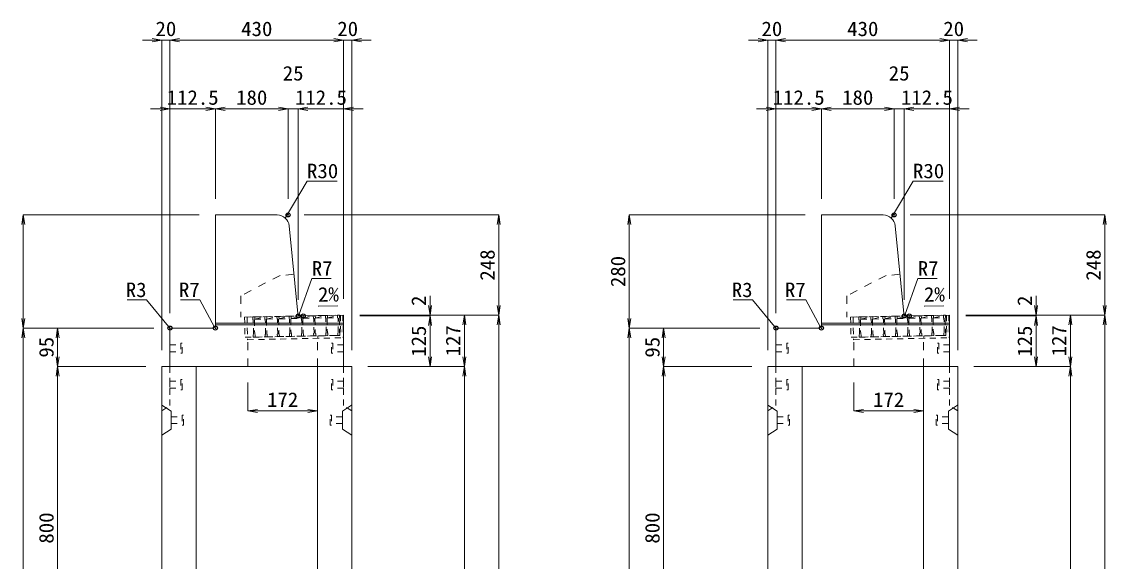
# Model space of a CAD drawing. Units: millimetres at full size; some dimension numbers follow another scale. Extents: x -18734 to 51600, y -18820 to 17820.
# Drawn here: x 19818 to 22503, y 10618 to 11953 of the extents above; entities that cross this region are included whole.
import ezdxf
from ezdxf.enums import TextEntityAlignment as Align

# ---------------------------------------------------------------- set-up
doc = ezdxf.new("R2010")
doc.units = ezdxf.units.MM
doc.header["$LTSCALE"] = 20
doc.header["$PDMODE"] = 32
doc.header["$PDSIZE"] = 10
doc.linetypes.add('USER1', pattern=[2, 1, -1])
doc.linetypes.add('USER2', pattern=[1.35, 0.75, -0.6])
for name, color, linetype, lineweight in [('インサート', 3, 'USER2', 9), ('グレーチング', 7, 'USER2', 5), ('受枠', 3, 'USER2', 9), ('寸法線', 7, 'Continuous', 13), ('引出線', 4, 'Continuous', 13), ('本体', 2, 'Continuous', 13), ('目地', 132, 'Continuous', 5)]:
    doc.layers.add(name, color=color, linetype=linetype, lineweight=lineweight)
doc.layers.add('作業エリア', color=11, linetype='Continuous')
doc.styles.add('ＭＳ 明朝', font='')
doc.styles.get('ＭＳ 明朝').set_extended_font_data('MS Mincho')

# ---------------------------------------------------------------- blocks, each defined once
blk = doc.blocks.new('open_arrow')
at = {"color": 0, "linetype": 'Continuous', "lineweight": -2}
blk.add_lwpolyline([(7.5, 1.25), (0, 0), (7.5, -1.25)], dxfattribs=at)

msp = doc.modelspace()

# ---------------------------------------------------------------- linework, layer by layer
at = {"layer": 'インサート'}
for p, q in [((20185, 11153.5), (20212, 11153.5)), ((20185, 11153.5), (20185, 11136.5)), ((20215, 11157.5), (20212, 11157.5)), ((20212, 11157.5), (20212, 11132.5)), ((20215, 11132.5), (20215, 11157.5)), ((20585, 11157.5), (20588, 11157.5)), ((20585, 11132.5), (20585, 11157.5)), ((20588, 11157.5), (20588, 11132.5)), ((20615, 11153.5), (20588, 11153.5)), ((20615, 11153.5), (20615, 11136.5)), ((21685, 11153.5), (21712, 11153.5)), ((21685, 11153.5), (21685, 11136.5)), ((21715, 11157.5), (21712, 11157.5)), ((21712, 11157.5), (21712, 11132.5)), ((21715, 11132.5), (21715, 11157.5)), ((22085, 11157.5), (22088, 11157.5)), ((22085, 11132.5), (22085, 11157.5)), ((22088, 11157.5), (22088, 11132.5)), ((22115, 11153.5), (22088, 11153.5)), ((22115, 11153.5), (22115, 11136.5)), ((20185, 11136.5), (20212, 11136.5)), ((20212, 11132.5), (20215, 11132.5)), ((20588, 11132.5), (20585, 11132.5)), ((20615, 11136.5), (20588, 11136.5)), ((21685, 11136.5), (21712, 11136.5)), ((21712, 11132.5), (21715, 11132.5)), ((22088, 11132.5), (22085, 11132.5)), ((22115, 11136.5), (22088, 11136.5)), ((20185, 11063.5), (20212, 11063.5)), ((20185, 11063.5), (20185, 11046.5)), ((20215, 11067.5), (20212, 11067.5)), ((20212, 11067.5), (20212, 11042.5)), ((20215, 11042.5), (20215, 11067.5)), ((20585, 11067.5), (20588, 11067.5)), ((20585, 11042.5), (20585, 11067.5)), ((20588, 11067.5), (20588, 11042.5)), ((20615, 11063.5), (20588, 11063.5)), ((20615, 11063.5), (20615, 11046.5)), ((21685, 11063.5), (21712, 11063.5)), ((21685, 11063.5), (21685, 11046.5)), ((21715, 11067.5), (21712, 11067.5)), ((21712, 11067.5), (21712, 11042.5)), ((21715, 11042.5), (21715, 11067.5)), ((22085, 11067.5), (22088, 11067.5)), ((22085, 11042.5), (22085, 11067.5)), ((22088, 11067.5), (22088, 11042.5)), ((22115, 11063.5), (22088, 11063.5)), ((22115, 11063.5), (22115, 11046.5)), ((20185, 11046.5), (20212, 11046.5)), ((20212, 11042.5), (20215, 11042.5)), ((20588, 11042.5), (20585, 11042.5)), ((20615, 11046.5), (20588, 11046.5)), ((21685, 11046.5), (21712, 11046.5)), ((21712, 11042.5), (21715, 11042.5)), ((22088, 11042.5), (22085, 11042.5)), ((22115, 11046.5), (22088, 11046.5)), ((20188.2, 10975.5), (20215.2, 10975.5)), ((20188.2, 10975.5), (20188.2, 10958.5)), ((20188.2, 10958.5), (20215.2, 10958.5)), ((20218.2, 10979.5), (20215.2, 10979.5)), ((20215.2, 10979.5), (20215.2, 10954.5)), ((20215.2, 10954.5), (20218.2, 10954.5)), ((20218.2, 10954.5), (20218.2, 10979.5)), ((20581.8, 10979.5), (20584.8, 10979.5)), ((20581.8, 10954.5), (20581.8, 10979.5)), ((20584.8, 10954.5), (20581.8, 10954.5)), ((20584.8, 10979.5), (20584.8, 10954.5)), ((20611.8, 10975.5), (20584.8, 10975.5)), ((20611.8, 10958.5), (20584.8, 10958.5)), ((20611.8, 10975.5), (20611.8, 10958.5)), ((21688.2, 10975.5), (21715.2, 10975.5)), ((21688.2, 10975.5), (21688.2, 10958.5)), ((21688.2, 10958.5), (21715.2, 10958.5)), ((21718.2, 10979.5), (21715.2, 10979.5)), ((21715.2, 10979.5), (21715.2, 10954.5)), ((21715.2, 10954.5), (21718.2, 10954.5)), ((21718.2, 10954.5), (21718.2, 10979.5)), ((22081.8, 10979.5), (22084.8, 10979.5)), ((22081.8, 10954.5), (22081.8, 10979.5)), ((22084.8, 10954.5), (22081.8, 10954.5)), ((22084.8, 10979.5), (22084.8, 10954.5)), ((22111.8, 10975.5), (22084.8, 10975.5)), ((22111.8, 10958.5), (22084.8, 10958.5)), ((22111.8, 10975.5), (22111.8, 10958.5))]:
    msp.add_line(p, q, dxfattribs=at)
at = {"layer": 'グレーチング'}
for p, q in [((20389.92, 11222.5), (20604.88, 11226.8)), ((20395.04, 11216.6), (20419.92, 11223.1)), ((20425.04, 11217.2), (20449.91, 11223.7)), ((20455.03, 11217.8), (20479.91, 11224.3)), ((20485.03, 11218.4), (20509.9, 11224.9)), ((20515.02, 11219), (20539.89, 11225.5)), ((20545.01, 11219.6), (20569.89, 11226.1)), ((20575.01, 11220.2), (20599.88, 11226.7)), ((21889.92, 11222.5), (22104.88, 11226.8)), ((21895.04, 11216.6), (21919.92, 11223.1)), ((21925.04, 11217.2), (21949.91, 11223.7)), ((21955.03, 11217.8), (21979.91, 11224.3)), ((21985.03, 11218.4), (22009.9, 11224.9)), ((22015.02, 11219), (22039.89, 11225.5)), ((22045.01, 11219.6), (22069.89, 11226.1)), ((22075.01, 11220.2), (22099.88, 11226.7)), ((20395.04, 11216.6), (20420.04, 11217.1)), ((20425.04, 11217.2), (20450.03, 11217.7)), ((20455.03, 11217.8), (20480.03, 11218.3)), ((20485.03, 11218.4), (20510.02, 11218.9)), ((20515.02, 11219), (20540.01, 11219.5)), ((20545.01, 11219.6), (20570.01, 11220.1)), ((20575.01, 11220.2), (20600, 11220.7)), ((21895.04, 11216.6), (21920.04, 11217.1)), ((21925.04, 11217.2), (21950.03, 11217.7)), ((21955.03, 11217.8), (21980.03, 11218.3)), ((21985.03, 11218.4), (22010.02, 11218.9)), ((22015.02, 11219), (22040.01, 11219.5)), ((22045.01, 11219.6), (22070.01, 11220.1)), ((22075.01, 11220.2), (22100, 11220.7)), ((20390.92, 11172.51), (20605.88, 11176.81)), ((21890.92, 11172.51), (22105.88, 11176.81))]:
    msp.add_line(p, q, dxfattribs=at)
for points in [[(20389.92, 11222.5), (20394.92, 11222.6), (20395.04, 11216.6), (20394.06, 11215.58), (20394.78, 11179.59), (20395.8, 11178.61), (20395.92, 11172.61), (20390.92, 11172.51), (20390.8, 11178.51), (20391.78, 11179.53), (20391.06, 11215.52), (20390.04, 11216.5)], [(20419.92, 11223.1), (20424.92, 11223.2), (20425.04, 11217.2), (20424.06, 11216.18), (20424.78, 11180.19), (20425.8, 11179.21), (20425.92, 11173.21), (20420.92, 11173.11), (20420.8, 11179.11), (20421.78, 11180.13), (20421.06, 11216.12), (20420.04, 11217.1)], [(20449.91, 11223.7), (20454.91, 11223.8), (20455.03, 11217.8), (20454.05, 11216.78), (20454.77, 11180.79), (20455.79, 11179.81), (20455.91, 11173.81), (20450.91, 11173.71), (20450.79, 11179.71), (20451.77, 11180.73), (20451.05, 11216.72), (20450.03, 11217.7)], [(20479.91, 11224.3), (20484.91, 11224.4), (20485.03, 11218.4), (20484.05, 11217.38), (20484.77, 11181.39), (20485.79, 11180.41), (20485.91, 11174.41), (20480.91, 11174.31), (20480.79, 11180.31), (20481.77, 11181.33), (20481.05, 11217.32), (20480.03, 11218.3)], [(20509.9, 11224.9), (20514.9, 11225), (20515.02, 11219), (20514.04, 11217.98), (20514.76, 11181.99), (20515.78, 11181.01), (20515.9, 11175.01), (20510.9, 11174.91), (20510.78, 11180.91), (20511.76, 11181.93), (20511.04, 11217.92), (20510.02, 11218.9)], [(20539.89, 11225.5), (20544.89, 11225.6), (20545.01, 11219.6), (20544.03, 11218.58), (20544.75, 11182.59), (20545.77, 11181.61), (20545.89, 11175.61), (20540.89, 11175.51), (20540.77, 11181.51), (20541.75, 11182.53), (20541.03, 11218.52), (20540.01, 11219.5)], [(20569.89, 11226.1), (20574.89, 11226.2), (20575.01, 11220.2), (20574.03, 11219.18), (20574.75, 11183.19), (20575.77, 11182.21), (20575.89, 11176.21), (20570.89, 11176.11), (20570.77, 11182.11), (20571.75, 11183.13), (20571.03, 11219.12), (20570.01, 11220.1)], [(20599.88, 11226.7), (20604.88, 11226.8), (20605, 11220.8), (20604.02, 11219.78), (20604.74, 11183.79), (20605.76, 11182.81), (20605.88, 11176.81), (20600.88, 11176.71), (20600.76, 11182.71), (20601.74, 11183.73), (20601.02, 11219.72), (20600, 11220.7)], [(21889.92, 11222.5), (21894.92, 11222.6), (21895.04, 11216.6), (21894.06, 11215.58), (21894.78, 11179.59), (21895.8, 11178.61), (21895.92, 11172.61), (21890.92, 11172.51), (21890.8, 11178.51), (21891.78, 11179.53), (21891.06, 11215.52), (21890.04, 11216.5)], [(21919.92, 11223.1), (21924.92, 11223.2), (21925.04, 11217.2), (21924.06, 11216.18), (21924.78, 11180.19), (21925.8, 11179.21), (21925.92, 11173.21), (21920.92, 11173.11), (21920.8, 11179.11), (21921.78, 11180.13), (21921.06, 11216.12), (21920.04, 11217.1)], [(21949.91, 11223.7), (21954.91, 11223.8), (21955.03, 11217.8), (21954.05, 11216.78), (21954.77, 11180.79), (21955.79, 11179.81), (21955.91, 11173.81), (21950.91, 11173.71), (21950.79, 11179.71), (21951.77, 11180.73), (21951.05, 11216.72), (21950.03, 11217.7)], [(21979.91, 11224.3), (21984.91, 11224.4), (21985.03, 11218.4), (21984.05, 11217.38), (21984.77, 11181.39), (21985.79, 11180.41), (21985.91, 11174.41), (21980.91, 11174.31), (21980.79, 11180.31), (21981.77, 11181.33), (21981.05, 11217.32), (21980.03, 11218.3)], [(22009.9, 11224.9), (22014.9, 11225), (22015.02, 11219), (22014.04, 11217.98), (22014.76, 11181.99), (22015.78, 11181.01), (22015.9, 11175.01), (22010.9, 11174.91), (22010.78, 11180.91), (22011.76, 11181.93), (22011.04, 11217.92), (22010.02, 11218.9)], [(22039.89, 11225.5), (22044.89, 11225.6), (22045.01, 11219.6), (22044.03, 11218.58), (22044.75, 11182.59), (22045.77, 11181.61), (22045.89, 11175.61), (22040.89, 11175.51), (22040.77, 11181.51), (22041.75, 11182.53), (22041.03, 11218.52), (22040.01, 11219.5)], [(22069.89, 11226.1), (22074.89, 11226.2), (22075.01, 11220.2), (22074.03, 11219.18), (22074.75, 11183.19), (22075.77, 11182.21), (22075.89, 11176.21), (22070.89, 11176.11), (22070.77, 11182.11), (22071.75, 11183.13), (22071.03, 11219.12), (22070.01, 11220.1)], [(22099.88, 11226.7), (22104.88, 11226.8), (22105, 11220.8), (22104.02, 11219.78), (22104.74, 11183.79), (22105.76, 11182.81), (22105.88, 11176.81), (22100.88, 11176.71), (22100.76, 11182.71), (22101.74, 11183.73), (22101.02, 11219.72), (22100, 11220.7)]]:
    msp.add_lwpolyline(points, close=True, dxfattribs=at)
at = {"layer": '作業エリア'}
for p in [(20477.5, 11475), (21977.5, 11475), (20502.5, 11225), (20515, 11225), (22002.5, 11225), (22015, 11225), (20185, 11195), (20297.5, 11195), (21685, 11195), (21797.5, 11195)]:
    msp.add_point(p, dxfattribs=at)
at = {"layer": '受枠'}
for p, q in [((20369.93, 11222.1), (20612.88, 11226.96)), ((20375.93, 11222.22), (20377.05, 11166.23)), ((20606.88, 11226.84), (20607.88, 11176.85)), ((20612.88, 11226.96), (20614, 11170.97)), ((21869.93, 11222.1), (22112.88, 11226.96)), ((21875.93, 11222.22), (21877.05, 11166.23)), ((22106.88, 11226.84), (22107.88, 11176.85)), ((22112.88, 11226.96), (22114, 11170.97)), ((20369.93, 11222.1), (20370.93, 11172.11)), ((21869.93, 11222.1), (21870.93, 11172.11)), ((20370.93, 11172.11), (20607.88, 11176.85)), ((20377.05, 11166.23), (20614, 11170.97)), ((20550.89, 11175.71), (20551.01, 11169.71)), ((21870.93, 11172.11), (22107.88, 11176.85)), ((21877.05, 11166.23), (22114, 11170.97)), ((22050.89, 11175.71), (22051.01, 11169.71))]:
    msp.add_line(p, q, dxfattribs=at)
at = {"layer": '寸法線'}
for p, q in [((20233, 11907.69), (20117, 11907.69)), ((20165, 11140), (20165, 11907.69)), ((20185, 11907.69), (20615, 11907.69)), ((20185, 11232), (20185, 11907.69)), ((20185, 11232), (20185, 11907.69)), ((20567, 11907.69), (20683, 11907.69)), ((20615, 11267), (20615, 11907.69)), ((20615, 11267), (20615, 11907.69)), ((20635, 11140), (20635, 11907.69)), ((21733, 11907.69), (21617, 11907.69)), ((21665, 11140), (21665, 11907.69)), ((21685, 11907.69), (22115, 11907.69)), ((21685, 11232), (21685, 11907.69)), ((21685, 11232), (21685, 11907.69)), ((22067, 11907.69), (22183, 11907.69)), ((22115, 11267), (22115, 11907.69)), ((22115, 11267), (22115, 11907.69)), ((22135, 11140), (22135, 11907.69)), ((20137, 11737.69), (20297.5, 11737.69)), ((20185, 11232), (20185, 11737.69)), ((20297.5, 11737.69), (20477.5, 11737.69)), ((20297.5, 11515), (20297.5, 11737.69)), ((20297.5, 11515), (20297.5, 11737.69)), ((20429.5, 11737.69), (20550.5, 11737.69)), ((20477.5, 11515), (20477.5, 11737.69)), ((20477.5, 11515), (20477.5, 11737.69)), ((20502.5, 11265), (20502.5, 11737.69)), ((20502.5, 11737.69), (20663, 11737.69)), ((20502.5, 11265), (20502.5, 11737.69)), ((20615, 11267), (20615, 11737.69)), ((21637, 11737.69), (21797.5, 11737.69)), ((21685, 11232), (21685, 11737.69)), ((21797.5, 11737.69), (21977.5, 11737.69)), ((21797.5, 11515), (21797.5, 11737.69)), ((21797.5, 11515), (21797.5, 11737.69)), ((21929.5, 11737.69), (22050.5, 11737.69)), ((21977.5, 11515), (21977.5, 11737.69)), ((21977.5, 11515), (21977.5, 11737.69)), ((22002.5, 11265), (22002.5, 11737.69)), ((22002.5, 11737.69), (22163, 11737.69)), ((22002.5, 11265), (22002.5, 11737.69)), ((22115, 11267), (22115, 11737.69)), ((19822.06, 11195), (19822.06, 11475)), ((20257.5, 11475), (19822.06, 11475)), ((20517.5, 11475), (20998.78, 11475)), ((20998.78, 11227), (20998.78, 11475)), ((21322.06, 11195), (21322.06, 11475)), ((21757.5, 11475), (21322.06, 11475)), ((22017.5, 11475), (22498.78, 11475)), ((22498.78, 11227), (22498.78, 11475)), ((20828.78, 11177), (20828.78, 11275)), ((22328.78, 11177), (22328.78, 11275)), ((20655, 11227), (20998.78, 11227)), ((20655, 11227), (20913.78, 11227)), ((20655, 11227), (20828.78, 11227)), ((20655, 11227), (20998.78, 11227)), ((20655, 11225), (20828.78, 11225)), ((20655, 11225), (20828.78, 11225)), ((20828.78, 11100), (20828.78, 11225)), ((20913.78, 11100), (20913.78, 11227)), ((20998.78, 11227), (20998.78, 9850)), ((22155, 11227), (22498.78, 11227)), ((22155, 11227), (22413.78, 11227)), ((22155, 11227), (22328.78, 11227)), ((22155, 11227), (22498.78, 11227)), ((22155, 11225), (22328.78, 11225)), ((22155, 11225), (22328.78, 11225)), ((22328.78, 11100), (22328.78, 11225)), ((22413.78, 11100), (22413.78, 11227)), ((22498.78, 11227), (22498.78, 9750)), ((19822.06, 9850), (19822.06, 11195)), ((20145, 11195), (19822.06, 11195)), ((20145, 11195), (19822.06, 11195)), ((19907.06, 11100), (19907.06, 11195)), ((20145, 11195), (19907.06, 11195)), ((21322.06, 9750), (21322.06, 11195)), ((21645, 11195), (21322.06, 11195)), ((21645, 11195), (21322.06, 11195)), ((21407.06, 11100), (21407.06, 11195)), ((21645, 11195), (21407.06, 11195)), ((19907.06, 11100), (19907.06, 10300)), ((20125, 11100), (19907.06, 11100)), ((20125, 11100), (19907.06, 11100)), ((20675, 11100), (20913.78, 11100)), ((20675, 11100), (20913.78, 11100)), ((20675, 11100), (20828.78, 11100)), ((20913.78, 11100), (20913.78, 9850)), ((21407.06, 11100), (21407.06, 10300)), ((21625, 11100), (21407.06, 11100)), ((21625, 11100), (21407.06, 11100)), ((22175, 11100), (22413.78, 11100)), ((22175, 11100), (22413.78, 11100)), ((22175, 11100), (22328.78, 11100)), ((22413.78, 11100), (22413.78, 9750)), ((20378, 11060), (20378, 10989.77)), ((21878, 11060), (21878, 10989.77)), ((20378, 10989.77), (20550, 10989.77)), ((21878, 10989.77), (22050, 10989.77))]:
    msp.add_line(p, q, dxfattribs=at)
at = {"layer": '引出線'}
for points in [[(20470.48, 11467.24), (20524.33, 11558.64), (20599, 11558.64)], [(21970.48, 11467.24), (22024.33, 11558.64), (22099, 11558.64)], [(20504.14, 11226.81), (20536.08, 11317.58), (20584.01, 11317.58)], [(22004.14, 11226.81), (22036.08, 11317.58), (22084.01, 11317.58)], [(20185.88, 11194.12), (20127.15, 11264.49), (20079.43, 11264.49)], [(20295.45, 11197.05), (20258.75, 11264.49), (20210.82, 11264.49)], [(20552.12, 11249.12), (20600.83, 11250.1), (20552.08, 11249.12)], [(21685.88, 11194.12), (21627.15, 11264.49), (21579.43, 11264.49)], [(21795.45, 11197.05), (21758.75, 11264.49), (21710.82, 11264.49)], [(22052.12, 11249.12), (22100.83, 11250.1), (22052.08, 11249.12)]]:
    msp.add_lwpolyline(points, dxfattribs=at)
at = {"layer": '本体'}
for p, q in [((20297.5, 11475), (20297.5, 11202)), ((20297.5, 11475), (20450.35, 11475)), ((21797.5, 11475), (21797.5, 11202)), ((21797.5, 11475), (21950.35, 11475)), ((20480.2, 11447.99), (20501.87, 11231.3)), ((21980.2, 11447.99), (22001.87, 11231.3)), ((20515, 11225), (20508.83, 11225)), ((20615, 11227), (20515, 11225)), ((20615, 11227), (20615, 11100)), ((22015, 11225), (22008.83, 11225)), ((22115, 11227), (22015, 11225)), ((22115, 11227), (22115, 11100)), ((20185, 11192), (20185, 11100)), ((20290.5, 11195), (20188, 11195)), ((21685, 11192), (21685, 11100)), ((21790.5, 11195), (21688, 11195)), ((20165, 11100), (20165, 9850)), ((20165, 11100), (20250, 11100)), ((20185, 11100), (20615, 11100)), ((20250, 11100), (20250, 10370.53)), ((20550, 11100), (20635, 11100)), ((20550, 11100), (20550, 10370.53)), ((20635, 11100), (20635, 9850)), ((21665, 11100), (21665, 9750)), ((21665, 11100), (21750, 11100)), ((21685, 11100), (22115, 11100)), ((21750, 11100), (21750, 10370.53)), ((22050, 11100), (22135, 11100)), ((22050, 11100), (22050, 10370.53)), ((22135, 11100), (22135, 9750))]:
    msp.add_line(p, q, dxfattribs=at)
at = {"layer": '本体', "linetype": 'USER1'}
for p, q in [((20457.5, 11325), (20360.5, 11275)), ((20492.2, 11328), (20457.5, 11325)), ((21957.5, 11325), (21860.5, 11275)), ((21992.2, 11328), (21957.5, 11325)), ((20360.5, 11275), (20360.5, 11221.91)), ((21860.5, 11275), (21860.5, 11221.91)), ((20515, 11225), (20360.5, 11221.91)), ((22015, 11225), (21860.5, 11221.91)), ((20378, 11100), (20378, 11172.25)), ((20550, 11100), (20550, 11175.69)), ((21878, 11100), (21878, 11172.25)), ((22050, 11100), (22050, 11175.69))]:
    msp.add_line(p, q, dxfattribs=at)
at = {"layer": '本体', "linetype": 'USER2', "lineweight": 9}
for p, q in [((20185, 11003), (20185, 11100)), ((20615, 11003), (20615, 11100)), ((21685, 11003), (21685, 11100)), ((22115, 11003), (22115, 11100)), ((20165, 10990.5), (20185, 11003)), ((20635, 10990.5), (20615, 11003)), ((21665, 10990.5), (21685, 11003)), ((22135, 10990.5), (22115, 11003))]:
    msp.add_line(p, q, dxfattribs=at)
at = {"layer": '本体', "lineweight": 9}
for p, q in [((20165, 11004), (20188.2, 10989.5)), ((20188.2, 10989.5), (20188.2, 10944.5)), ((20634.58, 11003.74), (20611.8, 10989.5)), ((20611.8, 10989.5), (20611.8, 10944.5)), ((21665, 11004), (21688.2, 10989.5)), ((21688.2, 10989.5), (21688.2, 10944.5)), ((22134.58, 11003.74), (22111.8, 10989.5)), ((22111.8, 10989.5), (22111.8, 10944.5)), ((20188.2, 10944.5), (20165, 10930)), ((20611.8, 10944.5), (20635, 10930)), ((21688.2, 10944.5), (21665, 10930)), ((22111.8, 10944.5), (22135, 10930))]:
    msp.add_line(p, q, dxfattribs=at)
at = {"layer": '本体'}
for centre, radius, start, end in [((20450.35, 11445), 30, 5.71059, 90), ((21950.35, 11445), 30, 5.71059, 90), ((20508.83, 11232), 7, 185.71059, 270), ((22008.83, 11232), 7, 185.71059, 270), ((20290.5, 11202), 7, 270, 0), ((21790.5, 11202), 7, 270, 0), ((20188, 11192), 3, 90, 180), ((21688, 11192), 3, 90, 180)]:
    msp.add_arc(centre, radius, start, end, dxfattribs=at)
at = {"layer": '目地'}
for p, q in [((20615, 11207), (20297.5, 11207)), ((20615, 11203), (20297.5, 11203)), ((22115, 11207), (21797.5, 11207)), ((22115, 11203), (21797.5, 11203))]:
    msp.add_line(p, q, dxfattribs=at)

# ---------------------------------------------------------------- block references
at = {"layer": '寸法線', "xscale": 3.2, "yscale": 3.2}
for p, rotation in [((20165, 11907.69), 180), ((20615, 11907.69), 180), ((20615, 11907.69), 180), ((21665, 11907.69), 180), ((22115, 11907.69), 180), ((22115, 11907.69), 180), ((20185, 11737.69), 180), ((20297.5, 11737.69), 180), ((20477.5, 11737.69), 180), ((20477.5, 11737.69), 180), ((21685, 11737.69), 180), ((21797.5, 11737.69), 180), ((21977.5, 11737.69), 180), ((21977.5, 11737.69), 180), ((19822.06, 11475), 270), ((20998.78, 11475), 270), ((21322.06, 11475), 270), ((22498.78, 11475), 270), ((20828.78, 11227), 90), ((20998.78, 11227), 90), ((22328.78, 11227), 90), ((22498.78, 11227), 90), ((20828.78, 11225), 270), ((20828.78, 11225), 270), ((20913.78, 11227), 270), ((20998.78, 11227), 270), ((22328.78, 11225), 270), ((22328.78, 11225), 270), ((22413.78, 11227), 270), ((22498.78, 11227), 270), ((19822.06, 11195), 90), ((21322.06, 11195), 90), ((19822.06, 11195), 270), ((19907.06, 11195), 270), ((21322.06, 11195), 270), ((21407.06, 11195), 270), ((19907.06, 11100), 90), ((20828.78, 11100), 90), ((20913.78, 11100), 90), ((21407.06, 11100), 90), ((22328.78, 11100), 90), ((22413.78, 11100), 90), ((19907.06, 11100), 270), ((20913.78, 11100), 270), ((21407.06, 11100), 270), ((22413.78, 11100), 270), ((20550, 10989.77), 180), ((22050, 10989.77), 180)]:
    msp.add_blockref('open_arrow', p, dxfattribs=dict(at, rotation=rotation))
for p in [(20185, 11907.69), (20185, 11907.69), (20635, 11907.69), (21685, 11907.69), (21685, 11907.69), (22135, 11907.69), (20297.5, 11737.69), (20502.5, 11737.69), (20502.5, 11737.69), (20615, 11737.69), (21797.5, 11737.69), (22002.5, 11737.69), (22002.5, 11737.69), (22115, 11737.69), (20378, 10989.77), (21878, 10989.77)]:
    msp.add_blockref('open_arrow', p, dxfattribs=at)
at = {"layer": '引出線', "xscale": 0.0533, "yscale": 0.0533}
for p, rotation in [((20470.48, 11467.24), 59.5), ((21970.48, 11467.24), 59.5), ((20552.12, 11249.12), 1.1), ((22052.12, 11249.12), 1.1), ((20504.14, 11226.81), 70.6), ((22004.14, 11226.81), 70.6), ((20295.45, 11197.05), 118.6), ((21795.45, 11197.05), 118.6), ((20185.88, 11194.12), 129.8), ((21685.88, 11194.12), 129.8)]:
    msp.add_blockref('open_arrow', p, dxfattribs=dict(at, rotation=rotation))

# ---------------------------------------------------------------- texts
at = {"layer": '寸法線', "style": 'ＭＳ 明朝', "width": 1.05}
for s, p in [('20', (20175, 11935.69)), ('430', (20400, 11935.69)), ('20', (20625, 11935.69)), ('20', (21675, 11935.69)), ('430', (21900, 11935.69)), ('20', (22125, 11935.69)), ('25', (20490, 11825.69)), ('25', (21990, 11825.69)), ('112.5', (20241.25, 11765.69)), ('180', (20387.5, 11765.69)), ('112.5', (20558.75, 11765.69)), ('112.5', (21741.25, 11765.69)), ('180', (21887.5, 11765.69)), ('112.5', (22058.75, 11765.69)), ('172', (20464, 11017.77)), ('172', (21964, 11017.77))]:
    msp.add_text(s, height=36.03, dxfattribs=at).set_placement(p, align=Align.MIDDLE_CENTER)
for s, p in [('248', (20970.78, 11351)), ('248', (22470.78, 11351)), ('280', (21294.06, 11335)), ('2', (20800.78, 11262.59)), ('2', (22300.78, 11262.59)), ('125', (20800.78, 11162.5)), ('127', (20885.78, 11163.5)), ('125', (22300.78, 11162.5)), ('127', (22385.78, 11163.5)), ('95', (19879.06, 11147.5)), ('95', (21379.06, 11147.5)), ('800', (19879.06, 10700)), ('800', (21379.06, 10700))]:
    msp.add_text(s, height=36.03, rotation=90, dxfattribs=at).set_placement(p, align=Align.MIDDLE_CENTER)
at = {"layer": '引出線', "style": 'ＭＳ 明朝', "width": 1.05}
for s, p in [('R30', (20524.33, 11601.84)), ('R30', (22024.33, 11601.84)), ('R7', (20536.08, 11360.78)), ('R7', (22036.08, 11360.78))]:
    msp.add_text(s, height=36.03, dxfattribs=at).set_placement(p, align=Align.TOP_LEFT)
for s, p in [('R3', (20127.15, 11307.69)), ('R7', (20258.75, 11307.69)), ('R3', (21627.15, 11307.69)), ('R7', (21758.75, 11307.69))]:
    msp.add_text(s, height=36.03, dxfattribs=at).set_placement(p, align=Align.TOP_RIGHT)
for p in [(20551.15, 11296.02), (22051.15, 11296.02)]:
    msp.add_text('2%', height=36.03, rotation=1.146, dxfattribs=at).set_placement(p, align=Align.TOP_LEFT)

doc.saveas('drawing.dxf')
